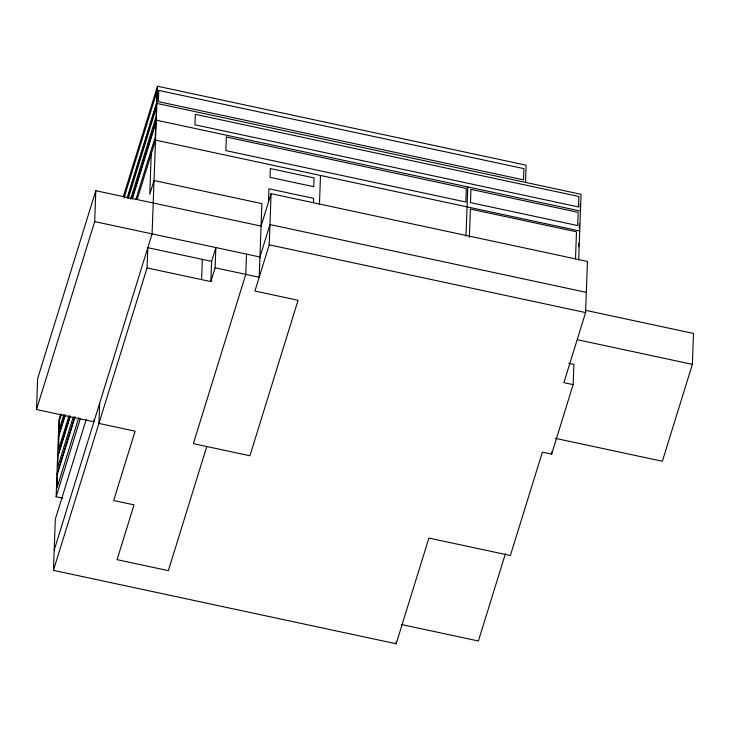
<?xml version="1.0" encoding="UTF-8"?>
<svg xmlns="http://www.w3.org/2000/svg" width="730" height="730" viewBox="0 0 730 730"><rect width="100%" height="100%" fill="white"/><g stroke="black" fill="none" stroke-linecap="round" stroke-linejoin="round"><path stroke-width="1.09" d="M93.978 419.622L93.896 421.83L36.5 409.53L37.632 378.624L95.812 190.703L261.066 226.099L271.104 193.669L587.458 261.44L585.579 312.577L563.889 382.648L573.141 384.637L551.634 454.106L542.381 452.125L510.37 555.521L428.893 538.065L396.171 643.769L53.445 570.349L55.316 519.212L86.286 419.193M62.826 498.17L56.137 496.738L58.966 419.64L60.654 414.211M36.5 409.53L94.681 221.601L95.812 190.703M99.672 403.197L98.924 423.427L135.123 431.174L113.661 500.506L134.028 504.868L117.074 559.654L168.356 570.65L206.782 446.532M147.068 267.919L147.807 247.689L211.6 261.358L210.851 281.588L147.068 267.919L53.445 570.349M151.247 153.911L149.769 194.308L154.039 180.52L261.897 203.624L259.196 277.236L215.122 267.791L215.87 247.57L211.6 261.358M525.518 182.4L526.148 165.199L157.498 86.231L152.077 233.901L54.184 550.119M201.599 279.599L202.338 259.378M246.512 254.131L245.773 274.361L193.359 443.648L249.925 455.766L298.068 300.267L254.925 291.024L269.233 244.805L271.104 193.669M268.503 201.097L268.95 188.787L313.672 198.368L313.508 202.84M319.43 204.637L320.497 175.456M396.171 643.769L396.253 641.524M465.977 236.036L467.784 186.907M469.363 237.387L470.394 209.072L576.49 231.802L575.495 258.977M551.634 454.106L551.716 451.861M573.141 384.637L573.889 364.407L568.743 363.303M578.543 246.795L578.671 243.418M579.237 228.07L579.401 223.517M580.186 208.205L580.35 203.734M578.653 260.181L581.062 194.299L156.868 103.423L127.531 198.168M555.384 438.338L662.365 461.26L692.368 364.352L693.5 333.446L585.405 310.286M123.443 196.215L157.498 86.231M124.027 197.921L156.986 91.469L156.567 102.875L127.312 197.383M61.493 414.047L59.468 420.58L59.121 429.934L63.848 414.676M128.197 198.569L156.439 107.346L156.101 116.691L130.551 199.226M58.354 436.385L65.079 414.667M132.011 198.46L156.247 120.167L580.45 211.043M65.271 415.306L58.984 435.618L58.464 449.744L69.058 415.534M132.294 198.943L155.782 123.078L155.271 136.902L135.807 199.764M57.624 456.341L70.062 416.155M137.094 199.637L155.517 140.114L579.72 230.99M70.308 416.191L57.998 455.949L57.579 467.538L73.21 417.049M56.958 474.317L74.807 416.684M74.971 417.186L57.533 473.505L57.004 487.905L78.803 417.496M56.137 496.738L80.4 418.381M210.851 281.588L215.122 267.791M259.661 257.9L269.972 224.575L586.318 292.347M505.434 553.632L478.387 640.995L401.317 624.488M269.233 244.805L585.579 312.577M94.681 221.601L259.935 257.006M577.585 339.76L692.368 364.352M158.793 90.42L158.383 101.634L523.519 179.854L523.93 168.639L158.793 90.42M195.339 114.336L194.956 124.784L578.516 206.955L578.899 196.498L195.339 114.336M226.364 136.994L225.862 150.608L465.84 202.009L466.342 188.404L226.364 136.994M270.355 168.566L270.036 177.326L313.736 186.688L314.055 177.919L270.355 168.566M470.959 189.362L470.476 202.602L577.686 225.57L578.169 212.321L470.959 189.362"/></g></svg>
